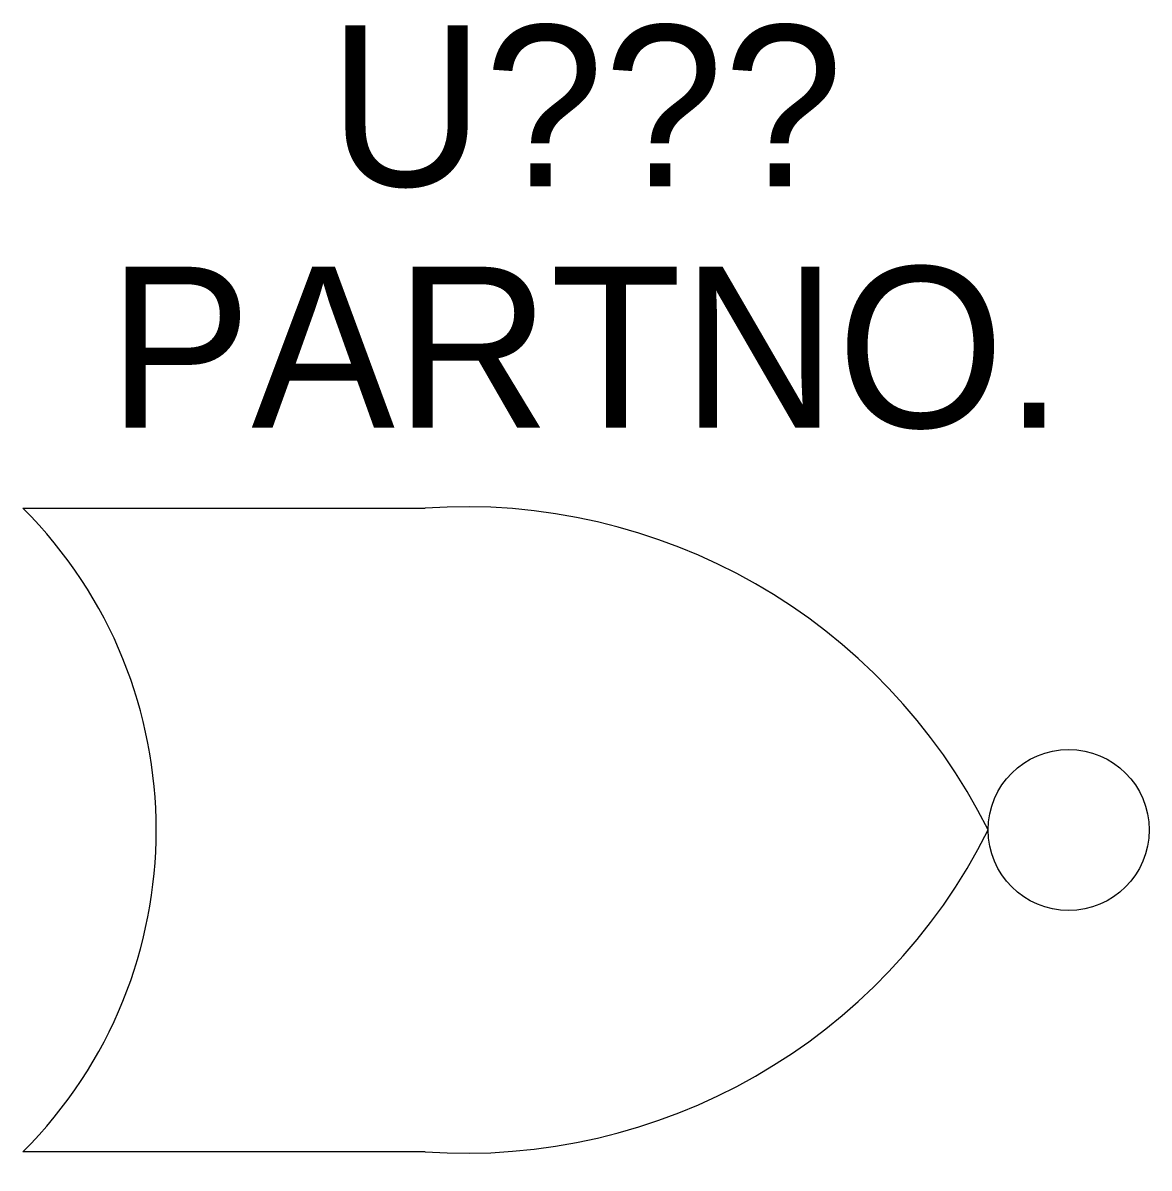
# Model space of a CAD drawing. Extents: x 10.3 to 11.7, y 7.98 to 9.4.
import ezdxf
from ezdxf.enums import TextEntityAlignment as Align

# ---------------------------------------------------------------- set-up
doc = ezdxf.new("R2010")
doc.units = 0
doc.layers.add('1', color=7, linetype='CONTINUOUS')
doc.layers.add('2', color=2, linetype='CONTINUOUS')

# ---------------------------------------------------------------- blocks, each defined once
blk = doc.blocks.new('NOR')
at = {"layer": '1', "color": 0}
blk.add_circle((-0.1, 0), 0.1, dxfattribs=at)
at = {"layer": '2', "color": 0}
for p, q in [((-1.4, 0.4), (-0.9, 0.4)), ((-0.9, -0.4), (-1.4, -0.4))]:
    blk.add_line(p, q, dxfattribs=at)
for centre, radius, start, end in [((-1.8, 0), 0.5657, 315, 45), ((-0.85, -0.325), 0.7267, 26.5651, 93.9452), ((-0.85, 0.325), 0.7267, 266.0548, 333.4349)]:
    blk.add_arc(centre, radius, start, end, dxfattribs=at)

msp = doc.modelspace()

# ---------------------------------------------------------------- block references
at = {"layer": '1', "color": 0}
msp.add_blockref('NOR', (11.7, 8.4), dxfattribs=at)

# ---------------------------------------------------------------- texts
for tag, text, p in [('U???', 'U???', (11, 9.2)), ('PARTNO.', '0000000', (11, 8.9))]:
    msp.add_attdef(tag, text=text, height=0.2, dxfattribs=at).set_placement(p, align=Align.CENTER)

doc.saveas('drawing.dxf')
